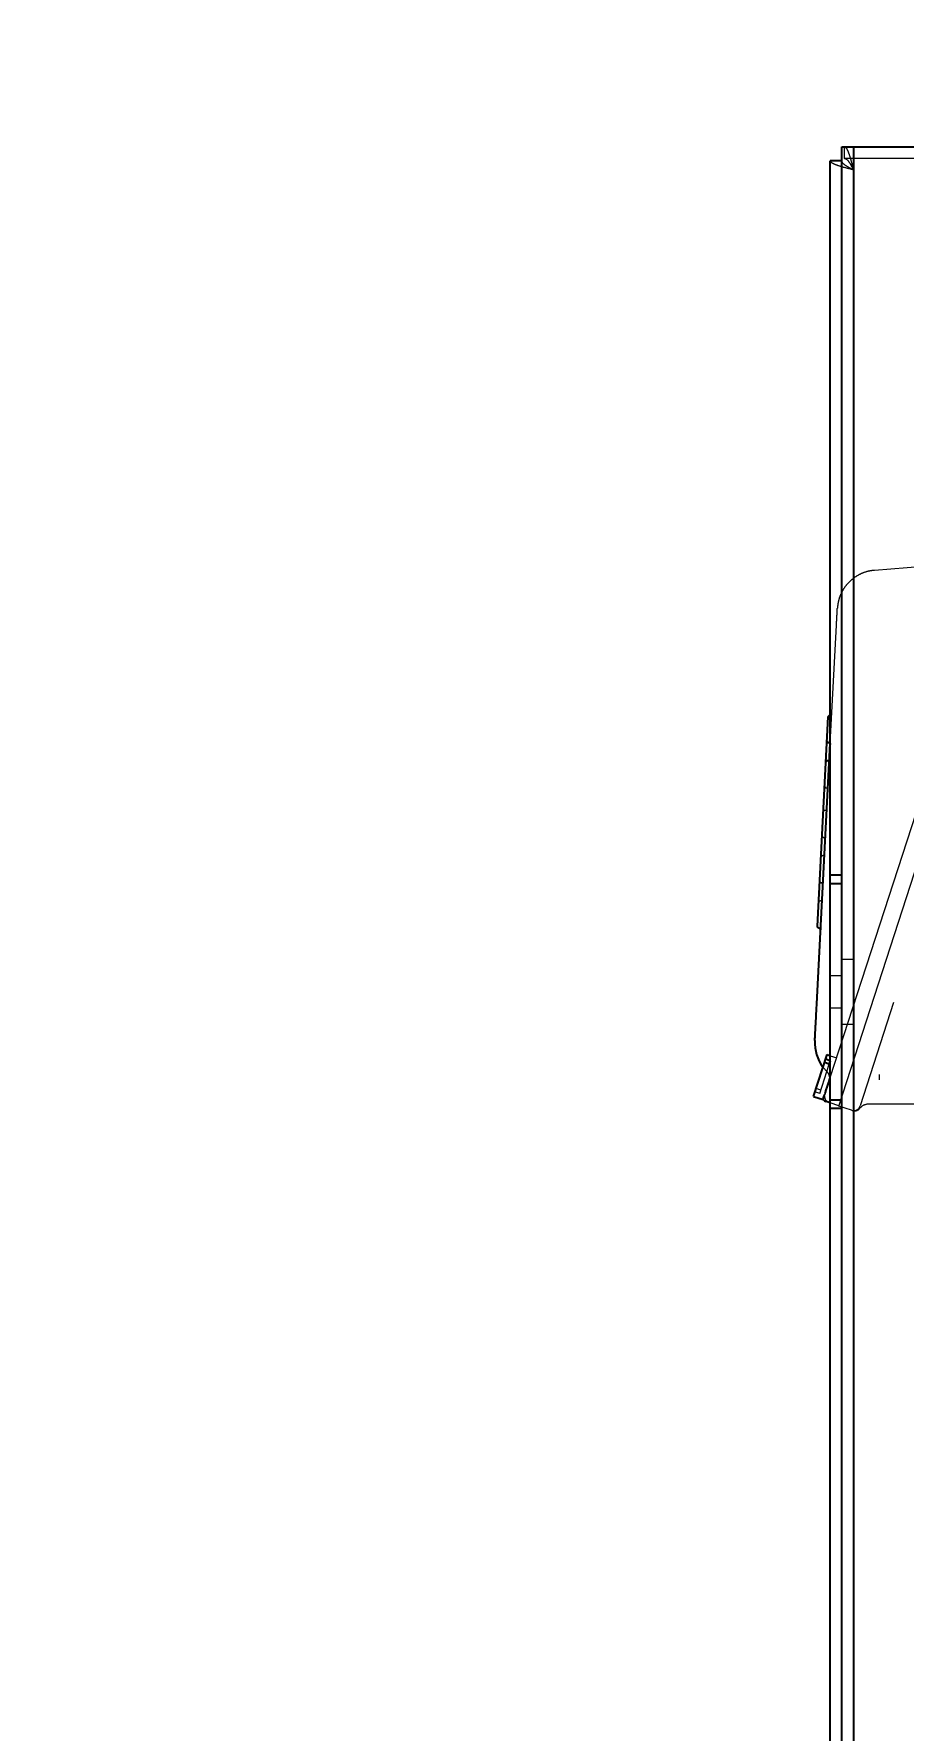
# Model space of a CAD drawing. Header units: millimetres. Extents: x 1293 to 41893, y 1011 to 26911.
# Drawn here: x 16421.3 to 16592.9, y 6596.1 to 6930.7 of the extents above; entities that cross this region are included whole.
import ezdxf

# ---------------------------------------------------------------- set-up
doc = ezdxf.new("R2010")
doc.units = ezdxf.units.MM
doc.header["$LTSCALE"] = 50
doc.linetypes.add('HIDDEN', pattern=[1.905, 1.27, -0.635])
doc.layers.add('CAPA_1', color=7, linetype='Continuous')
doc.styles.add('SLDTEXTSTYLE0', font='TXT', dxfattribs={"width": 0.75})
doc.dimstyles.new('SLDDIMSTYLE0', dxfattribs={"dimtxt": 100, "dimasz": 100, "dimexe": 0, "dimexo": 0.0625, "dimgap": 25, "dimtad": 2, "dimdec": 0, "dimlfac": 1.5, "dimrnd": 1e-09, "dimzin": 12, "dimdsep": 46, "dimtxsty": 'SLDTEXTSTYLE0', "dimsah": 1, "dimcen": 0.09, "dimadec": 0, "dimazin": 3, "dimtfac": 1, "dimtdec": 0, "dimtofl": 0, "dimtmove": 0, "dimatfit": 3, "dimfxl": 1, "dimfrac": 2, "dimtolj": 1, "dimtzin": 12, "dimarcsym": 0})

# ---------------------------------------------------------------- blocks, each defined once
blk = doc.blocks.new('_D_5')
at = {"layer": 'CAPA_1', "transparency": 16777216}
for p, q in [((11574.4, 7831.18), (17588.06, 7831.18)), ((17538.06, 7831.18), (17538.06, 4708.49)), ((16485.16, 4708.49), (17588.06, 4708.49))]:
    blk.add_line(p, q, dxfattribs=at)
for points in [[(17538.06, 7831.18), (17522.68, 7731.18), (17553.45, 7731.18)], [(17538.06, 4708.49), (17553.45, 4808.49), (17522.68, 4808.49)]]:
    blk.add_solid(points, dxfattribs=at)
at = {"layer": 'CAPA_1', "transparency": 16777216, "insert": (17409.15, 6122.06), "char_height": 100, "attachment_point": 1, "rotation": 90, "style": 'SLDTEXTSTYLE0'}
blk.add_mtext('4684', dxfattribs=at)
blk = doc.blocks.new('_D_14')
at = {"layer": 'CAPA_1', "transparency": 16777216}
for p, q in [((14179.91, 6343.65), (14179.91, 7568.73)), ((16745.16, 6492), (16745.16, 7568.73)), ((14179.91, 7518.73), (16745.16, 7518.73))]:
    blk.add_line(p, q, dxfattribs=at)
for points in [[(14179.91, 7518.73), (14279.91, 7503.34), (14279.91, 7534.11)], [(16745.16, 7518.73), (16645.16, 7534.11), (16645.16, 7503.34)]]:
    blk.add_solid(points, dxfattribs=at)
at = {"layer": 'CAPA_1', "transparency": 16777216, "insert": (15314.76, 7647.63), "char_height": 100, "attachment_point": 1, "style": 'SLDTEXTSTYLE0'}
blk.add_mtext('3848', dxfattribs=at)
blk = doc.blocks.new('_D_15')
at = {"layer": 'CAPA_1', "transparency": 16777216}
for p, q in [((6530.12, 8742.38), (6530.12, 9415.65)), ((16745.16, 6492), (16745.16, 9415.65)), ((6530.12, 9365.65), (16745.16, 9365.65))]:
    blk.add_line(p, q, dxfattribs=at)
for points in [[(6530.12, 9365.65), (6630.12, 9350.26), (6630.12, 9381.03)], [(16745.16, 9365.65), (16645.16, 9381.03), (16645.16, 9350.26)]]:
    blk.add_solid(points, dxfattribs=at)
at = {"layer": 'CAPA_1', "transparency": 16777216, "insert": (11452.92, 9494.55), "char_height": 100, "attachment_point": 1, "style": 'SLDTEXTSTYLE0'}
blk.add_mtext('15323', dxfattribs=at)

msp = doc.modelspace()

# ---------------------------------------------------------------- linework, layer by layer
at = {"color": 7, "linetype": 'Continuous', "lineweight": 25}
for p, q in [((16580.7778891, 6208.4014528), (16580.7778891, 6908.4014528)), ((16580.7778891, 6908.4014528), (16911.8285557, 6908.4014528)), ((16583.0552224, 6908.4014528), (16583.0552224, 6208.4014528)), ((16580.7725557, 6905.652715), (16578.4952224, 6905.652715)), ((16578.4952224, 6211.1501907), (16578.4952224, 6905.652715)), ((16580.7725557, 6211.1501907), (16580.7725557, 6905.652715)), ((16575.9538944, 6754.671401), (16578.1015314, 6795.9489021)), ((16575.8267122, 6739.3963249), (16578.4952224, 6790.6849885)), ((16580.7725557, 6764.7604272), (16578.4952224, 6764.7604272)), ((16580.7725557, 6763.0681195), (16578.4952224, 6763.0681195)), ((16575.1719922, 6721.1058932), (16577.8501395, 6729.348383)), ((16578.2934122, 6727.476568), (16577.3423556, 6727.785585)), ((16578.4952224, 6728.154492), (16577.5608636, 6728.4580835)), ((16577.8501395, 6729.348383), (16578.4952224, 6729.1387828)), ((16578.2934122, 6727.476568), (16578.5119202, 6728.1490666)), ((16578.4677895, 6724.7771782), (16578.4952224, 6724.8616082)), ((16575.1719922, 6721.1058932), (16577.0741052, 6720.4878592)), ((16577.0743957, 6720.4887533), (16577.0741052, 6720.4878592)), ((16578.4952224, 6719.8158178), (16577.6813664, 6720.0802556)), ((16580.7725557, 6720.4014528), (16578.4952224, 6720.4014528)), ((16580.7725557, 6718.7091451), (16578.4952224, 6718.7091451))]:
    msp.add_line(p, q, dxfattribs=at)
at = {"color": 1, "linetype": 'HIDDEN', "lineweight": 18}
for p, q in [((16581.2439603, 6908.4014528), (16581.2439603, 6906.1241195)), ((16581.2439603, 6906.1241195), (16909.0798179, 6906.1241195)), ((16580.1618891, 6719.2041875), (16617.0379171, 6832.6969317)), ((16578.4952224, 6724.8616082), (16612.4050482, 6829.2253209)), ((16620.4301205, 6830.1927884), (16584.3781378, 6719.2361948)), ((16587.2170839, 6824.8784218), (16610.3155159, 6826.7706496)), ((16578.4952224, 6790.6849885), (16579.7121806, 6814.0748782)), ((16577.7076818, 6781.9638087), (16578.0405649, 6781.946489)), ((16577.4783696, 6777.5564368), (16577.8112527, 6777.5391171)), ((16577.0135101, 6768.6218551), (16577.3463932, 6768.6045354)), ((16583.0552224, 6748.0881195), (16580.7778891, 6748.0881195)), ((16580.7725557, 6744.9097861), (16578.4952224, 6744.9097861)), ((16578.4952224, 6738.5597861), (16580.7725557, 6738.5597861)), ((16580.7778891, 6735.3814528), (16583.0552224, 6735.3814528)), ((16576.4123245, 6721.6871756), (16578.2934122, 6727.476568)), ((16578.4952224, 6729.1387828), (16579.7522525, 6728.730349)), ((16578.5119202, 6728.1490666), (16578.4952224, 6728.154492)), ((16588.1634893, 6725.4479217), (16588.1634893, 6724.4141729)), ((16576.4123245, 6721.6871756), (16575.461268, 6721.9961926)), ((16576.6308325, 6722.3596741), (16575.679776, 6722.6686911)), ((16580.1824902, 6719.2675912), (16578.4952224, 6719.8158178)), ((16582.6980398, 6718.3801421), (16580.1618891, 6719.2041875)), ((16635.1618891, 6719.5681195), (16585.9390717, 6719.5681195))]:
    msp.add_line(p, q, dxfattribs=at)
at = {"color": 1, "linetype": 'HIDDEN', "lineweight": 18, "flags": 128}
msp.add_lwpolyline([(16577.0513287, 6726.8898963), (16577.2311571, 6726.6603755), (16577.7522784, 6726.0799267)], dxfattribs=at)
at = {"color": 7, "linetype": 'Continuous', "lineweight": 25}
msp.add_arc((16583.437528, 6731.7082424), 8, 177.021629739, 217.034292852, dxfattribs=at)
at = {"color": 1, "linetype": 'HIDDEN', "lineweight": 18}
for centre, radius, start, end in [((16578.6923998, 6721.1537006), 1.3333333, 180, 252), ((16583.1100624, 6719.6482175), 1.3333333, 252, 342), ((16583.2890124, 6719.5900731), 1.3333333, 252, 322.656937155), ((16585.9390717, 6717.5681195), 2, 90, 142.656937155)]:
    msp.add_arc(centre, radius, start, end, dxfattribs=at)
for points, knots in [([(16581.2439603, 6908.4014528), (16581.377315, 6908.3478556), (16581.6440386, 6908.2406555), (16582.0441848, 6907.4065295), (16582.4441305, 6906.1856601), (16582.7801549, 6904.9152341), (16582.9814324, 6904.1179511), (16583.0498891, 6903.8467861)], [0, 0, 0, 0, 0.22144587282, 0.44291502877, 0.66438426747, 0.88585332818, 1, 1, 1, 1]), ([(16583.0498891, 6903.8467861), (16582.5217154, 6903.9801409), (16581.4653126, 6904.2468645), (16580.0688698, 6904.6470107), (16579.0369222, 6905.0469564), (16578.5527369, 6905.3829808), (16578.5098192, 6905.5842583), (16578.4952224, 6905.652715)], [0, 0, 0, 0, 0.2214458728, 0.4429150288, 0.6643842675, 0.8858533282, 1, 1, 1, 1]), ([(16583.0498891, 6903.8467861), (16582.7627118, 6903.9917877), (16582.1883573, 6904.2817907), (16581.4483895, 6904.7168438), (16580.936664, 6905.1514158), (16580.7793786, 6905.4643734), (16580.7733547, 6905.6306602), (16580.7725557, 6905.652715)], [0, 0, 0, 0, 0.2408441408, 0.4816882615, 0.72243743939, 0.96318672511, 1, 1, 1, 1]), ([(16581.2439603, 6906.1241195), (16581.3889618, 6906.0923817), (16581.6789648, 6906.028906), (16582.1140179, 6905.5384934), (16582.5485899, 6904.8329496), (16582.8615475, 6904.2198207), (16583.0278344, 6903.8904683), (16583.0498891, 6903.8467861)], [0, 0, 0, 0, 0.2408441408, 0.4816882615, 0.7224374394, 0.9631867251, 1, 1, 1, 1]), ([(16579.7121806, 6814.0748782), (16579.7281271, 6814.3813704), (16579.7604672, 6815.002945), (16579.8141321, 6816.0343825), (16579.8404057, 6816.5393591), (16579.8562842, 6816.8445451)], [0, 0, 0, 0, 0.2779035893, 0.5635962567, 1, 1, 1, 1]), ([(16579.8562842, 6816.8445451), (16579.8641927, 6816.9965452), (16579.878326, 6817.2681864), (16579.8802265, 6817.3047144), (16579.8810636, 6817.3208028)], [0, 0, 0, 0, 0.55956213417, 1, 1, 1, 1]), ([(16578.4690538, 6796.2640153), (16578.4993504, 6796.266524), (16578.5646249, 6796.2719292), (16578.6532777, 6796.3141915), (16578.7312349, 6796.3825609), (16578.7867809, 6796.4743614), (16578.7969187, 6796.5450425), (16578.8019369, 6796.580029)], [0, 0, 0, 0, 0.1474904807, 0.31777126115, 0.51189883748, 0.75839433837, 1, 1, 1, 1]), ([(16577.3921184, 6782.3140114), (16577.3951519, 6782.2673486), (16577.4011784, 6782.1746428), (16577.4735228, 6782.0664847), (16577.5605404, 6782.0033866), (16577.6327742, 6781.9725767), (16577.6836373, 6781.9666231), (16577.7076818, 6781.9638087)], [0, 0, 0, 0, 0.31012021736, 0.61612079742, 0.75889571434, 0.88602239308, 1, 1, 1, 1]), ([(16577.1281669, 6777.2408734), (16577.1360265, 6777.2869694), (16577.1516413, 6777.3785492), (16577.2348195, 6777.4786157), (16577.3279153, 6777.5323426), (16577.4029566, 6777.5554898), (16577.4541628, 6777.5561328), (16577.4783696, 6777.5564368)], [0, 0, 0, 0, 0.3101202174, 0.6161207974, 0.7588957144, 0.8860223931, 1, 1, 1, 1]), ([(16576.8836134, 6772.5405644), (16576.8866468, 6772.4939015), (16576.8926734, 6772.4011958), (16576.9650178, 6772.2930376), (16577.0520353, 6772.2299395), (16577.1242692, 6772.1991297), (16577.1751323, 6772.1931761), (16577.1991768, 6772.1903616)], [0, 0, 0, 0, 0.3101202174, 0.6161207974, 0.7588957144, 0.8860223931, 1, 1, 1, 1]), ([(16577.1991768, 6772.1903616), (16577.230174, 6772.1861009), (16577.2969456, 6772.1769227), (16577.3862005, 6772.1269583), (16577.4613688, 6772.0499129), (16577.510215, 6771.950139), (16577.5132428, 6771.8765516), (16577.5147403, 6771.8401589)], [0, 0, 0, 0, 0.14675418489, 0.31612574581, 0.51024776164, 0.75779325401, 1, 1, 1, 1]), ([(16576.6633074, 6768.3062917), (16576.671167, 6768.3523877), (16576.6867819, 6768.4439675), (16576.76996, 6768.544034), (16576.8630558, 6768.5977609), (16576.9380971, 6768.6209081), (16576.9893033, 6768.6215511), (16577.0135101, 6768.6218551)], [0, 0, 0, 0, 0.3101202174, 0.6161207974, 0.7588957144, 0.8860223931, 1, 1, 1, 1]), ([(16577.3637129, 6768.9374185), (16577.3558533, 6768.8913224), (16577.3402384, 6768.7997427), (16577.2570603, 6768.6996762), (16577.1639644, 6768.6459493), (16577.0889232, 6768.6228021), (16577.037717, 6768.6221591), (16577.0135101, 6768.6218551)], [0, 0, 0, 0, 0.3101202174, 0.6161207974, 0.7588957144, 0.8860223931, 1, 1, 1, 1]), ([(16576.4187539, 6763.6059827), (16576.4217874, 6763.5593199), (16576.4278139, 6763.4666141), (16576.5001583, 6763.3584559), (16576.5871758, 6763.2953578), (16576.6594097, 6763.264548), (16576.7102728, 6763.2585944), (16576.7343173, 6763.25578)], [0, 0, 0, 0, 0.31012021736, 0.61612079742, 0.75889571435, 0.88602239308, 1, 1, 1, 1]), ([(16577.0498808, 6762.9055772), (16577.0468473, 6762.9522401), (16577.0408207, 6763.0449458), (16576.9684764, 6763.153104), (16576.8814588, 6763.2162021), (16576.8092249, 6763.2470119), (16576.7583619, 6763.2529655), (16576.7343173, 6763.25578)], [0, 0, 0, 0, 0.3101202174, 0.6161207974, 0.7588957144, 0.8860223931, 1, 1, 1, 1]), ([(16576.1984479, 6759.37171), (16576.2063075, 6759.417806), (16576.2219224, 6759.5093858), (16576.3051005, 6759.6094523), (16576.3981964, 6759.6631792), (16576.4732376, 6759.6863264), (16576.5244438, 6759.6869694), (16576.5486507, 6759.6872734)], [0, 0, 0, 0, 0.3101202174, 0.6161207974, 0.7588957144, 0.8860223931, 1, 1, 1, 1]), ([(16576.8988534, 6760.0028368), (16576.8909938, 6759.9567408), (16576.8753789, 6759.865161), (16576.7922008, 6759.7650945), (16576.699105, 6759.7113676), (16576.6240637, 6759.6882204), (16576.5728575, 6759.6875774), (16576.5486507, 6759.6872734)], [0, 0, 0, 0, 0.3101202174, 0.6161207974, 0.7588957144, 0.8860223931, 1, 1, 1, 1])]:
    msp.add_open_spline(points, degree=3, knots=knots, dxfattribs=at)
for points in [[(16587.2170839, 6824.8784218), (16586.7416928, 6824.8144872), (16585.7909106, 6824.6866179), (16584.4373107, 6824.1756354), (16583.1925857, 6823.4491019), (16582.0991563, 6822.5070163), (16581.1900182, 6821.386043), (16580.5008381, 6820.1202539), (16580.0303525, 6818.752051), (16579.9308266, 6817.7978855), (16579.8810636, 6817.3208028)], [(16577.7522784, 6726.0799267), (16577.870452, 6725.9400445), (16578.1067992, 6725.66028), (16578.2983285, 6725.1399374), (16578.3611337, 6724.5890333), (16578.2757639, 6724.232887), (16578.233079, 6724.0548138)]]:
    msp.add_open_spline(points, degree=3, dxfattribs=at)
at = {"color": 7, "linetype": 'Continuous', "lineweight": 25}
for points, knots in [([(16578.1015314, 6795.9489021), (16578.1090127, 6795.9936334), (16578.1238786, 6796.0825186), (16578.2021568, 6796.1803806), (16578.2899198, 6796.2349778), (16578.3611811, 6796.2602913), (16578.4109208, 6796.2634322), (16578.4344145, 6796.2649158)], [0, 0, 0, 0, 0.30921298446, 0.6144336245, 0.75763960925, 0.88552482278, 1, 1, 1, 1]), ([(16578.4344145, 6796.2649158), (16578.4376486, 6796.2648923), (16578.4434222, 6796.2648503), (16578.449195, 6796.2645831), (16578.4517342, 6796.2644655)], [0, 0, 0, 0, 0.5601562607, 1, 1, 1, 1]), ([(16578.4517342, 6796.2644655), (16578.4549663, 6796.264321), (16578.4607399, 6796.2640628), (16578.4665127, 6796.2640298), (16578.4690538, 6796.2640153)], [0, 0, 0, 0, 0.5598238243, 1, 1, 1, 1]), ([(16577.8569779, 6791.2485931), (16577.8600114, 6791.2019303), (16577.8660379, 6791.1092245), (16577.9383823, 6791.0010663), (16578.0253999, 6790.9379682), (16578.0976337, 6790.9071584), (16578.1484968, 6790.9012048), (16578.1725413, 6790.8983904)], [0, 0, 0, 0, 0.3101202174, 0.6161207974, 0.7588957143, 0.8860223931, 1, 1, 1, 1]), ([(16578.1725413, 6790.8983904), (16578.2035385, 6790.8941296), (16578.2703101, 6790.8849514), (16578.359565, 6790.834987), (16578.4347333, 6790.7579416), (16578.4835795, 6790.6581678), (16578.4866074, 6790.5845803), (16578.4881048, 6790.5481877)], [0, 0, 0, 0, 0.1467541849, 0.3161257458, 0.5102477616, 0.757793254, 1, 1, 1, 1]), ([(16577.9868747, 6787.3298838), (16578.0181467, 6787.3309048), (16578.0855102, 6787.333104), (16578.1794684, 6787.373536), (16578.2622263, 6787.4423646), (16578.3211631, 6787.5365306), (16578.3318113, 6787.6094065), (16578.3370774, 6787.6454473)], [0, 0, 0, 0, 0.14675418489, 0.31612574582, 0.51024776164, 0.75779325401, 1, 1, 1, 1]), ([(16577.9868747, 6787.3298838), (16577.9556027, 6787.3288629), (16577.8882391, 6787.3266636), (16577.7942809, 6787.2862317), (16577.711523, 6787.217403), (16577.6525862, 6787.1232371), (16577.641938, 6787.0503612), (16577.6366719, 6787.0143204)], [0, 0, 0, 0, 0.1467541849, 0.3161257458, 0.5102477616, 0.757793254, 1, 1, 1, 1]), ([(16576.2694578, 6754.3211983), (16576.2384607, 6754.325459), (16576.1716891, 6754.3346372), (16576.0824341, 6754.3846016), (16576.0072659, 6754.4616471), (16575.9584197, 6754.5614209), (16575.9553918, 6754.6350083), (16575.9538944, 6754.671401)], [0, 0, 0, 0, 0.1467541849, 0.3161257458, 0.5102477616, 0.757793254, 1, 1, 1, 1]), ([(16576.2694578, 6754.3211983), (16576.300455, 6754.3169375), (16576.3672266, 6754.3077593), (16576.4564816, 6754.2577949), (16576.5316498, 6754.1807495), (16576.580496, 6754.0809756), (16576.5835239, 6754.0073882), (16576.5850213, 6753.9709955)], [0, 0, 0, 0, 0.1467541849, 0.3161257458, 0.5102477616, 0.757793254, 1, 1, 1, 1]), ([(16575.6507399, 6736.0141443), (16575.6835753, 6736.6452389), (16575.7422102, 6737.7721999), (16575.8008921, 6738.900062), (16575.8267122, 6739.3963249)], [0, 0, 0, 0, 0.5599968263, 1, 1, 1, 1]), ([(16575.4483342, 6732.1239141), (16575.4524454, 6732.2029304), (16575.4606685, 6732.3609787), (16575.5168324, 6733.4404466), (16575.5831265, 6734.7146164), (16575.6281908, 6735.5807515), (16575.6507399, 6736.0141443)], [0, 0, 0, 0, 0.2793144251, 0.5586842509, 0.7791763724, 1, 1, 1, 1])]:
    msp.add_open_spline(points, degree=3, knots=knots, dxfattribs=at)
for points in [[(16577.0741052, 6720.4878592), (16577.079352, 6720.504007), (16577.0898455, 6720.5363027), (16577.1736188, 6720.7941306), (16577.303638, 6721.1942885), (16577.4795709, 6721.7357544), (16577.6929954, 6722.3926074), (16577.9355797, 6723.139205), (16578.1976189, 6723.9456787), (16578.3777326, 6724.5000117), (16578.4677895, 6724.7771782)], [(16577.0743957, 6720.4887533), (16577.1612657, 6720.3994211), (16577.3350056, 6720.2207567), (16577.5659128, 6720.1270893), (16577.6813664, 6720.0802556)]]:
    msp.add_open_spline(points, degree=3, dxfattribs=at)

# ---------------------------------------------------------------- dimensions: what is measured, and where the dimension line sits
at = {"layer": 'CAPA_1'}
for base, p1, picture, middle in [((16745.1618891, 9365.6463094), (6530.1246702, 8678.8772747), '_D_15', (11637.6432797, 9365.6463094)), ((16745.1618891, 7518.725443), (14179.9148163, 6280.1529069), '_D_14', (15462.5383527, 7518.725443))]:
    dim = msp.add_linear_dim(base=base, p1=p1, p2=(16745.1618891, 6428.5014528), dimstyle='SLDDIMSTYLE0', dxfattribs=at)
    dim.commit()
    dim.dimension.update_dxf_attribs({"geometry": picture, "text_midpoint": middle, "dimtype": 160})
dim = msp.add_linear_dim(base=(17538.0605071, 4708.4929069), p1=(11510.8968592, 7831.1769069), p2=(16421.6646746, 4708.4929069), angle=90, dimstyle='SLDDIMSTYLE0', dxfattribs=at)
dim.commit()
dim.dimension.update_dxf_attribs({"geometry": '_D_5', "text_midpoint": (17538.0605071, 6269.8349069), "dimtype": 160})

doc.saveas('drawing.dxf')
